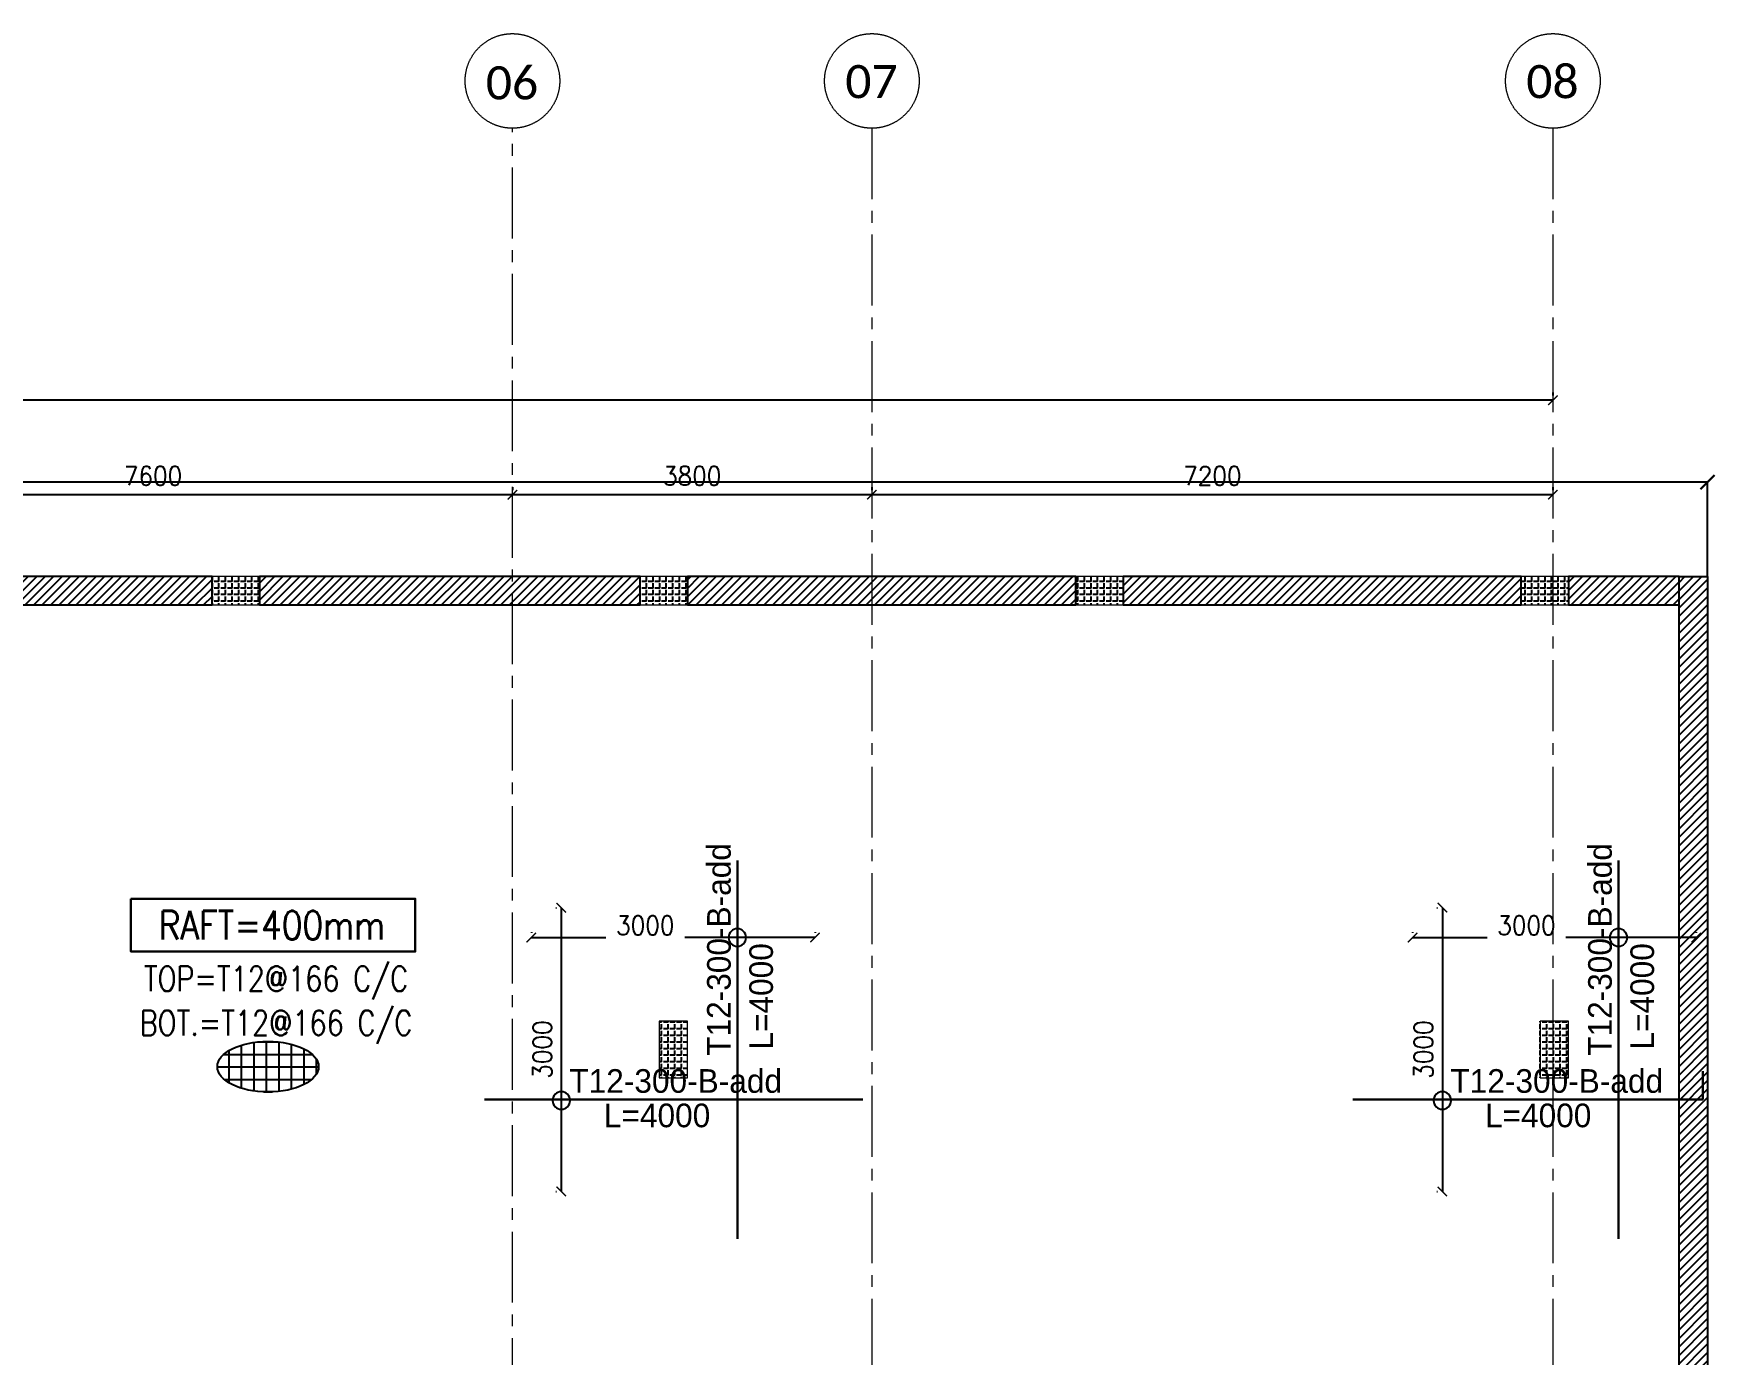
# Model space of a CAD drawing. Header units: millimetres. Extents: x -967280 to 3852, y 2833 to 1955156.
# Drawn here: x -710691 to -692911, y 414815 to 428777 of the extents above; entities that cross this region are included whole.
import ezdxf
from ezdxf.enums import TextEntityAlignment as Align

# ---------------------------------------------------------------- set-up
doc = ezdxf.new("R2010")
doc.units = ezdxf.units.MM
doc.header["$LTSCALE"] = 1000
doc.header["$PDMODE"] = 35
doc.header["$PDSIZE"] = 25
for name, pattern in [('$0$DASHED2', [0.375, 0.25, -0.125]), ('Columns_Structural070816$0$CENTER2', [1.125, 0.75, -0.125, 0.125, -0.125]), ('HRZN_Line-Ptrn-Sold', [9144001.0, 9144000.0, -1])]:
    doc.linetypes.add(name, pattern=pattern)
for name, color, linetype in [('_N-DIM 3', 7, 'Continuous'), ('A-anno -dim-in', 7, 'Continuous'), ('B05-FIRST FLOOR PLAN$0$STR_ROOF RFT$0$S-SYMB', 30, 'Continuous'), ('R.C. footing', 4, 'Continuous'), ('S - BATH Hach', 1, 'Continuous'), ('S - col hach', 1, 'Continuous'), ('ST-LEVEL', 3, 'Continuous')]:
    doc.layers.add(name, color=color, linetype=linetype)
for name, color, linetype, lineweight in [('A-AX-ATT-100', 7, 'HRZN_Line-Ptrn-Sold', 18), ('S - column', 6, 'Continuous', 60), ('S-TEXT-1', 3, 'Continuous', 20), ('S-TEXT-3', 8, 'Continuous', 13), ('ST-000-AXIS', 9, 'Columns_Structural070816$0$CENTER2', 9), ('ST-203-SLAB-TXT', 7, 'Continuous', 30), ('ST-RFT-BOT', 2, '$0$DASHED2', 30)]:
    doc.layers.add(name, color=color, linetype=linetype, lineweight=lineweight)
doc.styles.add('B05-FIRST FLOOR PLAN$0$T25-100', font='STENCIL.shx', dxfattribs={"height": 250})
doc.styles.add('Calibri_2', font='calibri.ttf', dxfattribs={"height": 300})
doc.styles.add('ISO', font='isocp2.shx', dxfattribs={"width": 0.8})
doc.styles.add('ST-DIM', font='romans.shx', dxfattribs={"width": 0.85})
doc.styles.add('STDS1-00-02-1$0$ARC8', font='Simplex.shx', dxfattribs={"width": 0.8})
doc.styles.add('TUNELNO', font='romans.shx', dxfattribs={"width": 0.9})
doc.styles.add('XREF-ST-FRAMING 1ST FLOOR$0$$0$STRECTURAL', font='arial.ttf')
doc.dimstyles.new('Copy(2) of DSEC', dxfattribs={"dimtxt": 200, "dimasz": 100, "dimexe": 50, "dimexo": 80, "dimgap": 100, "dimtad": 1, "dimdec": 0, "dimrnd": 5, "dimzin": 0, "dimdsep": 46, "dimtxsty": 'TUNELNO', "dimblk": 'ARCHTICK', "dimcen": 0.09, "dimclrd": 1, "dimclre": 1, "dimclrt": 3, "dimadec": 0, "dimazin": 0, "dimtfac": 0.78125, "dimtdec": 0, "dimtix": 1, "dimtmove": 2, "dimatfit": 3, "dimldrblk": 'ARCHTICK', "dimfxl": 1, "dimtolj": 1, "dimtzin": 0, "dimarcsym": 0})
doc.dimstyles.new('DIMENSION', dxfattribs={"dimtxt": 250, "dimasz": 150, "dimexe": 0.1, "dimexo": 0.1, "dimgap": 0.1, "dimtad": 2, "dimdec": 0, "dimrnd": 100, "dimzin": 4, "dimdsep": 46, "dimtxsty": 'XREF-ST-FRAMING 1ST FLOOR$0$$0$STRECTURAL', "dimblk": 'XREF-ST-FRAMING 1ST FLOOR$0$$0$_ArchTick', "dimcen": 150, "dimdle": 0.1, "dimclrd": 1, "dimclre": 1, "dimclrt": 3, "dimadec": 0, "dimazin": 0, "dimtfac": 1, "dimtdec": 0, "dimtix": 1, "dimtmove": 0, "dimatfit": 3, "dimfxl": 1, "dimtolj": 1, "dimtzin": 0, "dimarcsym": 0})
pattern_1 = [(90, (-416898.87, -510539.72), (-69.85, 4e-15), [50.8, -19.05]), (180, (-416898.87, -510539.72), (-9e-15, -69.85), [50.8, -19.05])]
pattern_2 = [(90, (613578.686, -423037.37), (-69.85, 4e-15), [50.8, -19.05]), (180, (613578.686, -423037.37), (-9e-15, -69.85), [50.8, -19.05])]
pattern_3 = [(90, (613528.686, -423037.37), (-69.85, 4e-15), [50.8, -19.05]), (180, (613528.686, -423037.37), (-9e-15, -69.85), [50.8, -19.05])]
pattern_4 = [(45, (619961.186, -255135.994), (-44.9012806, 44.9012806), [])]

# ---------------------------------------------------------------- blocks, each defined once
blk = doc.blocks.new('00_block1010')
at = {"layer": 'S-TEXT-1', "style": 'ISO', "width": 0.8}
for tag, p in [('LINE_1', (40.7, 75.2)), ('LINE_2', (40.7, 44.3))]:
    blk.add_attdef(tag, text='', height=22.5, dxfattribs=at).set_placement(p, align=Align.CENTER)
at = {"layer": 'S-TEXT-3', "style": 'ISO', "width": 0.8}
blk.add_attdef('LINE_3', text='', height=18, dxfattribs=at).set_placement((40.7, 13.4), align=Align.CENTER)
blk = doc.blocks.new('A$C46269fcd new')
at = {"layer": 'S - BATH Hach', "ltscale": 30, "transparency": 33554483}
h = blk.add_hatch(dxfattribs=at)
h.set_pattern_fill('ANSI31', color=1, scale=20)
h.set_pattern_definition([(45, (643184.17, -484711.8), (-44.9012806, 44.9012806), [])])
h.paths.add_polyline_path([(47835, 35800), (47835, -9200), (-6100, -9200), (-6100, 35800), (-5800, 35800), (-5800, -8900), (47535, -8900), (47535, 35800)])
at = {"layer": 'S - col hach', "true_color": 0xcd6928}
h = blk.add_hatch(dxfattribs=at)
h.set_pattern_fill('ANGLE', color=32, scale=10, angle=90)
h.set_pattern_definition(pattern_1)
h.paths.add_polyline_path([(37050, 31100), (36750, 31100), (36750, 30500), (37050, 30500)])
h = blk.add_hatch(dxfattribs=at)
h.set_pattern_fill('ANGLE', color=32, scale=10, angle=90)
h.set_pattern_definition(pattern_1)
h.paths.add_polyline_path([(46365, 31100), (46065, 31100), (46065, 30500), (46365, 30500)])
at = {"layer": 'R.C. footing'}
blk.add_line((47535, 35800), (47535, 35800), dxfattribs=at)
at = {"layer": 'R.C. footing', "color": 4, "ltscale": 30}
blk.add_lwpolyline([(47835, 35800), (47835, -9200), (-6100, -9200), (-6100, 35800), (-5800, 35800), (-5800, -8900), (47535, -8900), (47535, 35800)], close=True, dxfattribs=at)
at = {"layer": 'S - column', "lineweight": 15}
for points in [[(37050, 31100), (36750, 31100), (36750, 30500), (37050, 30500)], [(46365, 31100), (46065, 31100), (46065, 30500), (46365, 30500)]]:
    blk.add_lwpolyline(points, close=True, dxfattribs=at)
blk = doc.blocks.new('_ArchTick')
at = {"color": 0, "linetype": 'ByBlock', "const_width": 0.15}
blk.add_lwpolyline([(-0.5, -0.5), (0.5, 0.5)], dxfattribs=at)
blk = doc.blocks.new('*D283')
at = {"layer": '_N-DIM 3', "color": 1, "lineweight": -2, "ltscale": 30, "transparency": 16777216}
for p, q in [((-695855, 419537), (-695847, 419537)), ((-695797, 419537), (-695797, 416537)), ((-695855, 416537), (-695847, 416537))]:
    blk.add_line(p, q, dxfattribs=at)
at = {"layer": 'Defpoints', "color": 0, "ltscale": 30, "transparency": 16777216}
for p in [(-695775, 419537), (-695797, 416537), (-695775, 416537)]:
    blk.add_point(p, dxfattribs=at)
at = {"layer": '_N-DIM 3', "color": 1, "lineweight": -2, "ltscale": 30, "transparency": 16777216, "xscale": 100, "yscale": 100, "zscale": 100}
for p, rotation in [((-695797, 419537), 90), ((-695797, 416537), 270)]:
    blk.add_blockref('_ArchTick', p, dxfattribs=dict(at, rotation=rotation))
at = {"layer": '_N-DIM 3', "color": 3, "ltscale": 30, "transparency": 16777216, "insert": (-695997, 418037), "char_height": 200, "attachment_point": 5, "rotation": 90, "style": 'TUNELNO'}
blk.add_mtext('\\A1;3000', dxfattribs=at)
blk = doc.blocks.new('*D284')
at = {"layer": '_N-DIM 3', "color": 1, "lineweight": -2, "ltscale": 30, "transparency": 16777216}
for p, q in [((-696113, 419279), (-696113, 419271)), ((-693113, 419279), (-693113, 419271)), ((-696113, 419221), (-695325, 419221)), ((-693113, 419221), (-694491, 419221))]:
    blk.add_line(p, q, dxfattribs=at)
at = {"layer": 'Defpoints', "color": 0, "ltscale": 30, "transparency": 16777216}
for p in [(-696113, 419221), (-696113, 419199), (-693113, 419199)]:
    blk.add_point(p, dxfattribs=at)
at = {"layer": '_N-DIM 3', "color": 1, "lineweight": -2, "ltscale": 30, "transparency": 16777216, "xscale": 100, "yscale": 100, "zscale": 100, "rotation": 180}
blk.add_blockref('_ArchTick', (-696113, 419221), dxfattribs=at)
at = {"layer": '_N-DIM 3', "color": 1, "lineweight": -2, "ltscale": 30, "transparency": 16777216, "xscale": 100, "yscale": 100, "zscale": 100}
blk.add_blockref('_ArchTick', (-693113, 419221), dxfattribs=at)
at = {"layer": '_N-DIM 3', "color": 3, "ltscale": 30, "transparency": 16777216, "insert": (-694908, 419349), "char_height": 200, "attachment_point": 5, "style": 'TUNELNO'}
blk.add_mtext('\\A1;3000', dxfattribs=at)
blk = doc.blocks.new('*D285')
at = {"layer": '_N-DIM 3', "color": 1, "lineweight": -2, "ltscale": 30, "transparency": 16777216}
for p, q in [((-705171, 419537), (-705162, 419537)), ((-705112, 419537), (-705112, 416537)), ((-705171, 416537), (-705162, 416537))]:
    blk.add_line(p, q, dxfattribs=at)
at = {"layer": 'Defpoints', "color": 0, "ltscale": 30, "transparency": 16777216}
for p in [(-705091, 419537), (-705112, 416537), (-705091, 416537)]:
    blk.add_point(p, dxfattribs=at)
at = {"layer": '_N-DIM 3', "color": 1, "lineweight": -2, "ltscale": 30, "transparency": 16777216, "xscale": 100, "yscale": 100, "zscale": 100}
for p, rotation in [((-705112, 419537), 90), ((-705112, 416537), 270)]:
    blk.add_blockref('_ArchTick', p, dxfattribs=dict(at, rotation=rotation))
at = {"layer": '_N-DIM 3', "color": 3, "ltscale": 30, "transparency": 16777216, "insert": (-705312, 418037), "char_height": 200, "attachment_point": 5, "rotation": 90, "style": 'TUNELNO'}
blk.add_mtext('\\A1;3000', dxfattribs=at)
blk = doc.blocks.new('*D286')
at = {"layer": '_N-DIM 3', "color": 1, "lineweight": -2, "ltscale": 30, "transparency": 16777216}
for p, q in [((-705429, 419279), (-705429, 419271)), ((-702429, 419279), (-702429, 419271)), ((-705429, 419221), (-704641, 419221)), ((-702429, 419221), (-703806, 419221))]:
    blk.add_line(p, q, dxfattribs=at)
at = {"layer": 'Defpoints', "color": 0, "ltscale": 30, "transparency": 16777216}
for p in [(-705429, 419221), (-705429, 419199), (-702429, 419199)]:
    blk.add_point(p, dxfattribs=at)
at = {"layer": '_N-DIM 3', "color": 1, "lineweight": -2, "ltscale": 30, "transparency": 16777216, "xscale": 100, "yscale": 100, "zscale": 100, "rotation": 180}
blk.add_blockref('_ArchTick', (-705429, 419221), dxfattribs=at)
at = {"layer": '_N-DIM 3', "color": 1, "lineweight": -2, "ltscale": 30, "transparency": 16777216, "xscale": 100, "yscale": 100, "zscale": 100}
blk.add_blockref('_ArchTick', (-702429, 419221), dxfattribs=at)
at = {"layer": '_N-DIM 3', "color": 3, "ltscale": 30, "transparency": 16777216, "insert": (-704224, 419349), "char_height": 200, "attachment_point": 5, "style": 'TUNELNO'}
blk.add_mtext('\\A1;3000', dxfattribs=at)
blk = doc.blocks.new('str col s')
at = {"layer": 'S - col hach', "true_color": 0xcd6928}
h = blk.add_hatch(dxfattribs=at)
h.set_pattern_fill('ANGLE', color=32, scale=10, angle=90)
h.set_pattern_definition(pattern_3)
h.paths.add_polyline_path([(5275, -300), (5275, 0), (4775, 0), (4775, -300)])
h = blk.add_hatch(dxfattribs=at)
h.set_pattern_fill('ANGLE', color=32, scale=10, angle=90)
h.set_pattern_definition(pattern_2)
h.paths.add_polyline_path([(9300, 0), (9300, -300), (9800, -300), (9800, 0)])
h = blk.add_hatch(dxfattribs=at)
h.set_pattern_fill('ANGLE', color=32, scale=10, angle=90)
h.set_pattern_definition(pattern_3)
h.paths.add_polyline_path([(13908, 0), (13908, -300), (14408, -300), (14408, 0)])
h = blk.add_hatch(dxfattribs=at)
h.set_pattern_fill('ANGLE', color=32, scale=10, angle=90)
h.set_pattern_definition(pattern_2)
h.paths.add_polyline_path([(19115, -300), (19115, 0), (18615, 0), (18615, -300)])
at = {"layer": 'S - column', "lineweight": 15}
for points in [[(5275, 0), (4775, 0), (4775, -300), (5275, -300)], [(9800, 0), (9300, 0), (9300, -300), (9800, -300)], [(14408, 0), (13908, 0), (13908, -300), (14408, -300)], [(19115, 0), (18615, 0), (18615, -300), (19115, -300)]]:
    blk.add_lwpolyline(points, close=True, dxfattribs=at)
blk = doc.blocks.new('wall str n')
at = {"layer": 'S - BATH Hach', "ltscale": 30, "transparency": 33554483}
h = blk.add_hatch(dxfattribs=at)
h.set_pattern_fill('ANSI31', color=1, scale=20)
h.set_pattern_definition(pattern_4)
h.paths.add_polyline_path([(11157, 300), (7132, 300), (7132, 0), (11157, 0)])
h = blk.add_hatch(dxfattribs=at)
h.set_pattern_fill('ANSI31', color=1, scale=20)
h.set_pattern_definition(pattern_4)
h.paths.add_polyline_path([(15682, 300), (11657, 300), (11657, 0), (15682, 0)])
h = blk.add_hatch(dxfattribs=at)
h.set_pattern_fill('ANSI31', color=1, scale=20)
h.set_pattern_definition(pattern_4)
h.paths.add_polyline_path([(20290, 300), (16182, 300), (16182, 0), (20290, 0)])
h = blk.add_hatch(dxfattribs=at)
h.set_pattern_fill('ANSI31', color=1, scale=20)
h.set_pattern_definition(pattern_4)
h.paths.add_polyline_path([(24998, 300), (20790, 300), (20790, 0), (24998, 0)])
h = blk.add_hatch(dxfattribs=at)
h.set_pattern_fill('ANSI31', color=1, scale=20)
h.set_pattern_definition(pattern_4)
h.paths.add_polyline_path([(26667, 300), (25498, 300), (25498, 0), (26667, 0)])
at = {"layer": 'R.C. footing', "color": 4, "ltscale": 30}
for points in [[(11157, 300), (7132, 300), (7132, 0), (11157, 0)], [(15682, 300), (11657, 300), (11657, 0), (15682, 0)], [(20290, 300), (16182, 300), (16182, 0), (20290, 0)], [(24998, 300), (20790, 300), (20790, 0), (24998, 0)], [(26667, 0), (26667, 300), (25498, 300), (25498, 0)]]:
    blk.add_lwpolyline(points, close=True, dxfattribs=at)
blk = doc.blocks.new('XREF-ST-FRAMING 1ST FLOOR$0$$0$_ArchTick')
at = {"color": 0, "linetype": 'ByBlock', "const_width": 0.15}
blk.add_lwpolyline([(-0.5, -0.5), (0.5, 0.5)], dxfattribs=at)
blk = doc.blocks.new('*D1241')
at = {"layer": 'A-anno -dim-in', "color": 1, "linetype": 'Continuous', "lineweight": -2, "ltscale": 30, "transparency": 16777216}
for p, q in [((-746929, 423037), (-746929, 424037)), ((-692994, 424037), (-746929, 424037)), ((-692994, 423037), (-692994, 424037))]:
    blk.add_line(p, q, dxfattribs=at)
at = {"layer": 'Defpoints', "color": 0, "linetype": 'Continuous', "ltscale": 30, "transparency": 16777216}
for p in [(-746929, 424037), (-746929, 423037), (-692994, 423037)]:
    blk.add_point(p, dxfattribs=at)
at = {"layer": 'A-anno -dim-in', "color": 1, "linetype": 'Continuous', "lineweight": -2, "ltscale": 30, "transparency": 16777216, "xscale": 150, "yscale": 150, "zscale": 150, "rotation": 180}
blk.add_blockref('XREF-ST-FRAMING 1ST FLOOR$0$$0$_ArchTick', (-746929, 424037), dxfattribs=at)
at = {"layer": 'A-anno -dim-in', "color": 1, "linetype": 'Continuous', "lineweight": -2, "ltscale": 30, "transparency": 16777216, "xscale": 150, "yscale": 150, "zscale": 150}
blk.add_blockref('XREF-ST-FRAMING 1ST FLOOR$0$$0$_ArchTick', (-692994, 424037), dxfattribs=at)
at = {"layer": 'A-anno -dim-in', "color": 3, "linetype": 'Continuous', "ltscale": 30, "transparency": 16777216, "insert": (-719961, 424165), "char_height": 250, "attachment_point": 5, "style": 'XREF-ST-FRAMING 1ST FLOOR$0$$0$STRECTURAL'}
blk.add_mtext('\\A1;53900', dxfattribs=at)
blk = doc.blocks.new('Grid - HRZN_G-Datm-Grid-Head-1554275-FIRST FLOOR FFL_1_')
at = {"layer": 'A-AX-ATT-100'}
blk.add_circle((0, 0), 5, dxfattribs=at)
blk = doc.blocks.new('*D1489')
at = {"layer": '_N-DIM 3', "color": 1, "linetype": 'Continuous', "lineweight": -2, "ltscale": 30, "transparency": 16777216}
for p, q in [((555899, 747185), (555899, 747155)), ((563099, 747185), (563099, 747155)), ((563099, 747105), (555899, 747105))]:
    blk.add_line(p, q, dxfattribs=at)
at = {"layer": 'Defpoints', "color": 0, "linetype": 'Continuous', "ltscale": 30, "transparency": 16777216}
for p in [(555899, 747105), (555899, 747105), (563099, 747105)]:
    blk.add_point(p, dxfattribs=at)
at = {"layer": '_N-DIM 3', "color": 1, "linetype": 'Continuous', "lineweight": -2, "ltscale": 30, "transparency": 16777216, "xscale": 100, "yscale": 100, "zscale": 100, "rotation": 180}
blk.add_blockref('_ArchTick', (555899, 747105), dxfattribs=at)
at = {"layer": '_N-DIM 3', "color": 1, "linetype": 'Continuous', "lineweight": -2, "ltscale": 30, "transparency": 16777216, "xscale": 100, "yscale": 100, "zscale": 100}
blk.add_blockref('_ArchTick', (563099, 747105), dxfattribs=at)
at = {"layer": '_N-DIM 3', "color": 3, "linetype": 'Continuous', "ltscale": 30, "transparency": 16777216, "insert": (559499, 747305), "char_height": 200, "attachment_point": 5, "style": 'TUNELNO'}
blk.add_mtext('\\A1;7200', dxfattribs=at)
blk = doc.blocks.new('*D1490')
at = {"layer": '_N-DIM 3', "color": 1, "linetype": 'Continuous', "lineweight": -2, "ltscale": 30, "transparency": 16777216}
for p, q in [((552099, 747185), (552099, 747155)), ((555899, 747185), (555899, 747155)), ((555899, 747105), (552099, 747105))]:
    blk.add_line(p, q, dxfattribs=at)
at = {"layer": 'Defpoints', "color": 0, "linetype": 'Continuous', "ltscale": 30, "transparency": 16777216}
for p in [(552099, 747105), (552099, 747105), (555899, 747105)]:
    blk.add_point(p, dxfattribs=at)
at = {"layer": '_N-DIM 3', "color": 1, "linetype": 'Continuous', "lineweight": -2, "ltscale": 30, "transparency": 16777216, "xscale": 100, "yscale": 100, "zscale": 100, "rotation": 180}
blk.add_blockref('_ArchTick', (552099, 747105), dxfattribs=at)
at = {"layer": '_N-DIM 3', "color": 1, "linetype": 'Continuous', "lineweight": -2, "ltscale": 30, "transparency": 16777216, "xscale": 100, "yscale": 100, "zscale": 100}
blk.add_blockref('_ArchTick', (555899, 747105), dxfattribs=at)
at = {"layer": '_N-DIM 3', "color": 3, "linetype": 'Continuous', "ltscale": 30, "transparency": 16777216, "insert": (553999, 747305), "char_height": 200, "attachment_point": 5, "style": 'TUNELNO'}
blk.add_mtext('\\A1;3800', dxfattribs=at)
blk = doc.blocks.new('*D1491')
at = {"layer": '_N-DIM 3', "color": 1, "linetype": 'Continuous', "lineweight": -2, "ltscale": 30, "transparency": 16777216}
for p, q in [((544499, 747185), (544499, 747155)), ((552099, 747185), (552099, 747155)), ((552099, 747105), (544499, 747105))]:
    blk.add_line(p, q, dxfattribs=at)
at = {"layer": 'Defpoints', "color": 0, "linetype": 'Continuous', "ltscale": 30, "transparency": 16777216}
for p in [(544499, 747105), (544499, 747105), (552099, 747105)]:
    blk.add_point(p, dxfattribs=at)
at = {"layer": '_N-DIM 3', "color": 1, "linetype": 'Continuous', "lineweight": -2, "ltscale": 30, "transparency": 16777216, "xscale": 100, "yscale": 100, "zscale": 100, "rotation": 180}
blk.add_blockref('_ArchTick', (544499, 747105), dxfattribs=at)
at = {"layer": '_N-DIM 3', "color": 1, "linetype": 'Continuous', "lineweight": -2, "ltscale": 30, "transparency": 16777216, "xscale": 100, "yscale": 100, "zscale": 100}
blk.add_blockref('_ArchTick', (552099, 747105), dxfattribs=at)
at = {"layer": '_N-DIM 3', "color": 3, "linetype": 'Continuous', "ltscale": 30, "transparency": 16777216, "insert": (548299, 747305), "char_height": 200, "attachment_point": 5, "style": 'TUNELNO'}
blk.add_mtext('\\A1;7600', dxfattribs=at)
blk = doc.blocks.new('*D1496')
at = {"layer": '_N-DIM 3', "color": 1, "linetype": 'Continuous', "lineweight": -2, "ltscale": 30, "transparency": 16777216}
for p, q in [((516899, 748185), (516899, 748155)), ((563099, 748105), (516899, 748105)), ((563099, 748185), (563099, 748155))]:
    blk.add_line(p, q, dxfattribs=at)
at = {"layer": 'Defpoints', "color": 0, "linetype": 'Continuous', "ltscale": 30, "transparency": 16777216}
for p in [(516899, 748105), (516899, 748105), (563099, 748105)]:
    blk.add_point(p, dxfattribs=at)
at = {"layer": '_N-DIM 3', "color": 1, "linetype": 'Continuous', "lineweight": -2, "ltscale": 30, "transparency": 16777216, "xscale": 100, "yscale": 100, "zscale": 100, "rotation": 180}
blk.add_blockref('_ArchTick', (516899, 748105), dxfattribs=at)
at = {"layer": '_N-DIM 3', "color": 1, "linetype": 'Continuous', "lineweight": -2, "ltscale": 30, "transparency": 16777216, "xscale": 100, "yscale": 100, "zscale": 100}
blk.add_blockref('_ArchTick', (563099, 748105), dxfattribs=at)
at = {"layer": '_N-DIM 3', "color": 3, "linetype": 'Continuous', "ltscale": 30, "transparency": 16777216, "insert": (539999, 748305), "char_height": 200, "attachment_point": 5, "style": 'TUNELNO'}
blk.add_mtext('\\A1;46200', dxfattribs=at)
blk = doc.blocks.new('AXES-00')
at = {"layer": 'ST-000-AXIS'}
for p, q in [((552098.9, 695813.8), (552098.9, 750979.6)), ((555898.9, 750979.6), (555898.9, 695813.8)), ((563098.9, 750979.6), (563098.9, 695813.8))]:
    blk.add_line(p, q, dxfattribs=at)
at = {"layer": 'A-AX-ATT-100', "xscale": 99.99999999999993, "yscale": 99.99999999999993, "zscale": 99.99999999999993}
blk.add_blockref('Grid - HRZN_G-Datm-Grid-Head-1554275-FIRST FLOOR FFL_1_', (552098.9, 751479.6), dxfattribs=at)
at = {"layer": 'A-AX-ATT-100', "xscale": 99.99999999999993, "yscale": 99.99999999999993, "zscale": 99.99999999999993, "rotation": 180}
for p in [(555898.9, 751479.6), (563098.9, 751479.6)]:
    blk.add_blockref('Grid - HRZN_G-Datm-Grid-Head-1554275-FIRST FLOOR FFL_1_', p, dxfattribs=at)
at = {"layer": 'A-AX-ATT-100', "linetype": 'Continuous', "lineweight": 13, "char_height": 350, "width": 673.417, "attachment_point": 1, "style": 'Calibri_2'}
for s, insert in [('06', (551817.7, 751634.5)), ('07', (555618, 751647.5)), ('08', (562818, 751647.5))]:
    blk.add_mtext(s, dxfattribs=dict(at, insert=insert))
at = {"layer": '_N-DIM 3', "color": 3, "linetype": 'Continuous', "ltscale": 30}
for base, p1, p2, picture, middle in [((516898.9, 748104.7), (563098.9, 748104.7), (516898.9, 748104.7), '*D1496', (539998.9, 748304.7)), ((544498.9, 747104.7), (552098.9, 747104.7), (544498.9, 747104.7), '*D1491', (548298.9, 747304.7)), ((552098.9, 747104.7), (555898.9, 747104.7), (552098.9, 747104.7), '*D1490', (553998.9, 747304.7)), ((555898.9, 747104.7), (563098.9, 747104.7), (555898.9, 747104.7), '*D1489', (559498.9, 747304.7))]:
    dim = blk.add_linear_dim(base=base, p1=p1, p2=p2, dimstyle='Copy(2) of DSEC', dxfattribs=at)
    dim.commit()
    dim.dimension.update_dxf_attribs({"geometry": picture, "text_midpoint": middle})

msp = doc.modelspace()

# ---------------------------------------------------------------- hatches: boundary and pattern name
at = {"layer": 'ST-LEVEL'}
h = msp.add_hatch(dxfattribs=at)
h.set_pattern_fill('NET', color=6, scale=1057.870248)
h.set_pattern_definition([(0, (-735072.17, 455011.41), (0, 132.23378), []), (90, (-735072.17, 455011.41), (-132.23378, 8e-15), [])])
edge = h.paths.add_edge_path()
edge.add_ellipse((-708213.2, 417856), major_axis=(535.4, 0), ratio=0.4996806, start_angle=0, end_angle=360)

# ---------------------------------------------------------------- linework, layer by layer
at = {"layer": 'B05-FIRST FLOOR PLAN$0$STR_ROOF RFT$0$S-SYMB', "extrusion": (0, 0, -1)}
for centre in [(703250.6, 419221), (693935.3, 419221), (705112.3, 417498.1), (695797, 417498.1)]:
    msp.add_circle(centre, 92.8, dxfattribs=at)
at = {"layer": 'ST-203-SLAB-TXT'}
msp.add_lwpolyline([(-709661.9, 419632.1), (-706656.9, 419632.1), (-706656.9, 419073.3), (-709661.9, 419073.3)], close=True, dxfattribs=at)
at = {"layer": 'ST-LEVEL'}
msp.add_ellipse((-708213.2, 417856), major_axis=(535.4, 0), ratio=0.4996806, dxfattribs=at)
at = {"layer": 'ST-RFT-BOT', "ltscale": 30}
for points in [[(-703250.6, 416036.8), (-703250.6, 416594), (-703250.6, 419479.7), (-703250.6, 420036.8)], [(-693935.3, 416036.8), (-693935.3, 416594), (-693935.3, 419479.7), (-693935.3, 420036.8)], [(-693043.7, 417809.3), (-693043.7, 417509.3), (-696743.7, 417509.3)], [(-701924.9, 417509.3), (-702405.2, 417509.3), (-705444.7, 417509.3), (-705924.9, 417509.3)]]:
    msp.add_lwpolyline(points, dxfattribs=at)

# ---------------------------------------------------------------- block references
at = {"layer": '_N-DIM 3', "color": 6, "linetype": 'Continuous', "ltscale": 30}
msp.add_blockref('AXES-00', (-1257727.6, -323202.4), dxfattribs=at)
at = {"layer": 'S - column', "color": 7, "true_color": 0xffffff}
msp.add_blockref('A$C46269fcd new', (-740828.7, 387237.4), dxfattribs=at)
at = {"layer": 'ST-LEVEL'}
ref = msp.add_blockref('00_block1010', (-708434.7, 417915.3), dxfattribs=dict(at, xscale=7.537325519637018, yscale=7.537325519637018, zscale=7.537325519637018))
ref.add_attrib('LINE_1', 'TOP=T12@166 C/C', dxfattribs={"layer": 'S-TEXT-1', "height": 264.468, "style": 'STDS1-00-02-1$0$ARC8', "width": 0.8}).set_placement((-708128.2, 418574.4), align=Align.BOTTOM_CENTER)
ref.add_attrib('LINE_2', 'BOT.=T12@166 C/C', dxfattribs={"layer": 'S-TEXT-1', "height": 264.468, "style": 'STDS1-00-02-1$0$ARC8', "width": 0.8}).set_placement((-708128.2, 418186.1), align=Align.CENTER)
at = {"layer": 'ST-RFT-BOT', "color": 6, "linetype": 'Continuous'}
msp.add_blockref('wall str n', (-719961.2, 422737.4), dxfattribs=at)
at = {"layer": 'ST-RFT-BOT', "color": 1, "linetype": 'Continuous'}
msp.add_blockref('str col s', (-713578.7, 423037.4), dxfattribs=at)

# ---------------------------------------------------------------- texts
at = {"layer": 'ST-203-SLAB-TXT', "color": 6, "style": 'B05-FIRST FLOOR PLAN$0$T25-100'}
for s, p in [('T12-300-B-add', (-703321.1, 417971)), ('T12-300-B-add', (-694005.8, 417971)), ('L=4000', (-702874.4, 418036.8)), ('L=4000', (-693559.1, 418036.8))]:
    msp.add_text(s, height=250, rotation=90, dxfattribs=at).set_placement(p)
for s, p in [('T12-300-B-add', (-705027.3, 417579.8)), ('T12-300-B-add', (-695712, 417579.8)), ('L=4000', (-704661.9, 417215.7)), ('L=4000', (-695346.6, 417215.7))]:
    msp.add_text(s, height=250, dxfattribs=at).set_placement(p)
at = {"layer": 'ST-203-SLAB-TXT', "insert": (-708170.7, 419351.9), "char_height": 299.99, "attachment_point": 5, "style": 'ST-DIM'}
msp.add_mtext('RAFT=400mm', dxfattribs=at)

# ---------------------------------------------------------------- dimensions: what is measured, and where the dimension line sits
at = {"layer": '_N-DIM 3', "ltscale": 30}
for base, p1, p2, picture, middle in [((-705428.7, 419221), (-702428.7, 419199.1), (-705428.7, 419199.1), '*D286', (-704223.5, 419348.8)), ((-696113.4, 419221), (-693113.4, 419199.1), (-696113.4, 419199.1), '*D284', (-694908.2, 419348.8))]:
    dim = msp.add_linear_dim(base=base, p1=p1, p2=p2, dimstyle='Copy(2) of DSEC', dxfattribs=at)
    dim.commit()
    dim.dimension.update_dxf_attribs({"geometry": picture, "text_midpoint": middle, "dimtype": 160})
for base, p1, p2, picture, middle in [((-705112.4, 416537.4), (-705090.5, 419537.4), (-705090.5, 416537.4), '*D285', (-705312.4, 418037.4)), ((-695797.1, 416537.4), (-695775.2, 419537.4), (-695775.2, 416537.4), '*D283', (-695997.1, 418037.4))]:
    dim = msp.add_linear_dim(base=base, p1=p1, p2=p2, angle=90, dimstyle='Copy(2) of DSEC', dxfattribs=at)
    dim.commit()
    dim.dimension.update_dxf_attribs({"geometry": picture, "text_midpoint": middle})
at = {"layer": 'A-anno -dim-in', "color": 7, "linetype": 'Continuous', "ltscale": 30}
dim = msp.add_linear_dim(base=(-746928.7, 424036.8), p1=(-692993.7, 423037.4), p2=(-746928.7, 423037.4), dimstyle='DIMENSION', dxfattribs=at)
dim.commit()
dim.dimension.update_dxf_attribs({"geometry": '*D1241', "text_midpoint": (-719961.2, 424164.6)})

doc.saveas('drawing.dxf')
